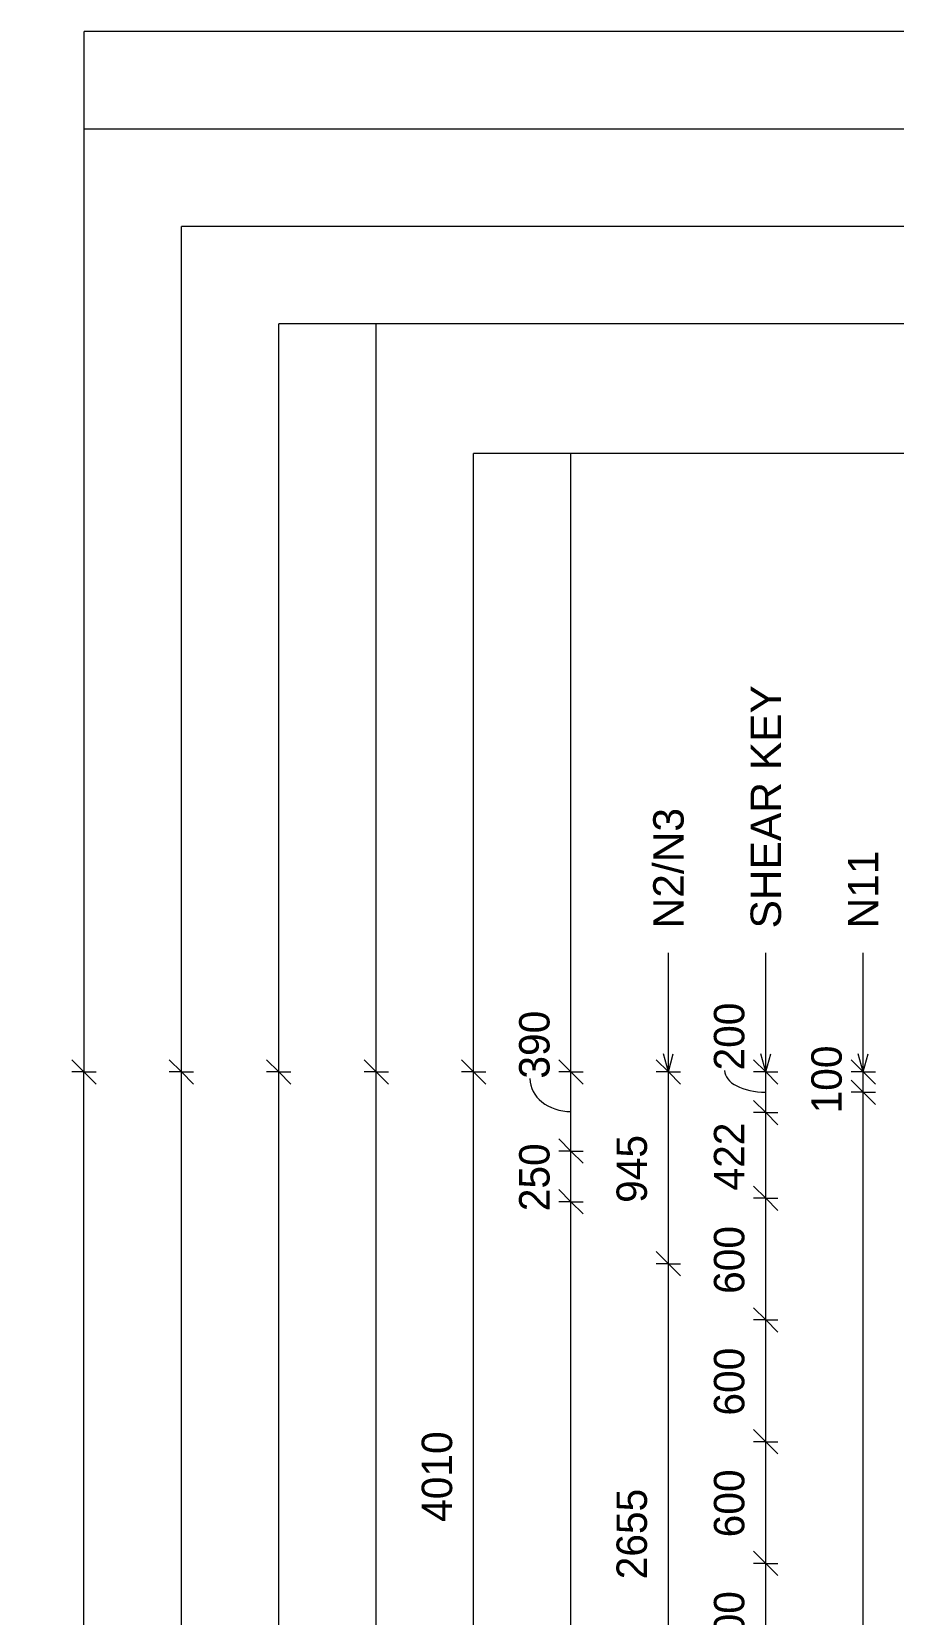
# Model space of a CAD drawing. Header units: millimetres. Extents: x 3013 to 24293, y -3068 to 13086.
# Drawn here: x 3013 to 7260, y 5026 to 12829 of the extents above; entities that cross this region are included whole.
import ezdxf

# ---------------------------------------------------------------- set-up
doc = ezdxf.new("R2010")
doc.units = ezdxf.units.MM
for name, color, linetype, lineweight in [('A-ANNO-DIMS', 211, 'Continuous', 9), ('A-ANNO-DIMS-60', 211, 'Continuous', 9), ('A-DETL-MBND', 5, 'Continuous', 18), ('G-ANNO-TEXT', 231, 'Continuous', 9)]:
    doc.layers.add(name, color=color, linetype=linetype, lineweight=lineweight)
doc.styles.add('Arial_1', font='arial.ttf', dxfattribs={"height": 150})
doc.styles.add('Nirmala UI Semilight', font='NirmalaS.ttf', dxfattribs={"height": 150})
doc.dimstyles.new('Arrow_Filled_-_2_5_NI_UI', dxfattribs={"dimscale": 304.8, "dimtxt": 157.104592, "dimasz": 0.393701, "dimexe": 0.19685, "dimexo": 0.0625, "dimgap": 0.19685, "dimtad": 1, "dimdec": 4, "dimzin": 0, "dimdsep": 46, "dimtxsty": 'Nirmala UI Semilight', "dimblk1": 'OBLIQUE', "dimblk2": 'OBLIQUE', "dimsah": 1, "dimcen": 0.09, "dimazin": 0, "dimtfac": 1, "dimtdec": 4, "dimtix": 1, "dimtmove": 0, "dimatfit": 3, "dimfxl": 0.19685, "dimfxlon": 1, "dimtvp": 1, "dimtolj": 1, "dimtzin": 0, "dimarcsym": 2})
doc.dimstyles.new('Arrow_Filled_-_2_5_NI_UI_1', dxfattribs={"dimscale": 304.8, "dimtxt": 157.104592, "dimasz": 0.393701, "dimexe": 0.19685, "dimexo": 0.0625, "dimgap": 0.19685, "dimtad": 1, "dimdec": 4, "dimzin": 0, "dimdsep": 46, "dimtxsty": 'Nirmala UI Semilight', "dimblk1": 'OBLIQUE', "dimblk2": 'OBLIQUE', "dimsah": 1, "dimcen": 0.09, "dimazin": 0, "dimtfac": 1, "dimtdec": 4, "dimtix": 1, "dimtmove": 1, "dimatfit": 3, "dimfxl": 0.19685, "dimfxlon": 1, "dimtvp": 1, "dimtolj": 1, "dimtzin": 0, "dimarcsym": 2})

# ---------------------------------------------------------------- blocks, each defined once
blk = doc.blocks.new('DIMBLOCK20-Elevation Front')
at = {"layer": 'A-ANNO-DIMS-60'}
for p, q in [((7111.1, 7600), (7051.1, 7660)), ((7111.1, 7600), (7051.1, 7600)), ((7111.1, -1295), (7111.1, 7600)), ((7111.1, 7600), (7171.1, 7540)), ((7111.1, 7600), (7171.1, 7600)), ((7111.1, -1295), (7051.1, -1235)), ((7111.1, -1295), (7051.1, -1295)), ((7111.1, -1295), (7171.1, -1355)), ((7111.1, -1295), (7171.1, -1295))]:
    blk.add_line(p, q, dxfattribs=at)
at = {"layer": 'A-ANNO-DIMS-60', "color": 0, "insert": (6855.4, 2382.7), "char_height": 150, "width": 1847.55, "attachment_point": 1, "rotation": 90, "line_spacing_factor": 1.142579, "style": 'Nirmala UI Semilight'}
blk.add_mtext('T8@200mm C/C', dxfattribs=at)
blk = doc.blocks.new('_Oblique')
at = {"color": 0, "linetype": 'ByBlock', "lineweight": -2}
blk.add_line((-0.5, -0.5), (0.5, 0.5), dxfattribs=at)
blk = doc.blocks.new('DIMBLOCK21-Elevation Front')
at = {"layer": 'A-ANNO-DIMS-60'}
for p, q in [((7111.1, 7700), (7051.1, 7760)), ((7111.1, 7700), (7051.1, 7700)), ((7111.1, 7600), (7051.1, 7660)), ((7111.1, 7600), (7111.1, 7700)), ((7111.1, 7700), (7171.1, 7640)), ((7111.1, 7700), (7171.1, 7700)), ((7111.1, 7600), (7051.1, 7600)), ((7111.1, 7600), (7171.1, 7540)), ((7111.1, 7600), (7171.1, 7600))]:
    blk.add_line(p, q, dxfattribs=at)
at = {"layer": 'A-ANNO-DIMS-60', "color": 0, "insert": (6855.4, 7495.8), "char_height": 150, "width": 370.196, "attachment_point": 1, "rotation": 90, "line_spacing_factor": 1.142579, "style": 'Nirmala UI Semilight'}
blk.add_mtext('100', dxfattribs=at)
blk = doc.blocks.new('DIMBLOCK33-Elevation Front')
at = {"layer": 'A-ANNO-DIMS-60'}
for p, q in [((6631.1, 5277.5), (6571.1, 5337.5)), ((6631.1, 5277.5), (6571.1, 5277.5)), ((6631.1, 4677.5), (6631.1, 5277.5)), ((6631.1, 5277.5), (6691.1, 5217.5)), ((6631.1, 5277.5), (6691.1, 5277.5)), ((6631.1, 4677.5), (6571.1, 4737.5)), ((6631.1, 4677.5), (6571.1, 4677.5)), ((6631.1, 4677.5), (6691.1, 4617.5)), ((6631.1, 4677.5), (6691.1, 4677.5))]:
    blk.add_line(p, q, dxfattribs=at)
at = {"layer": 'A-ANNO-DIMS-60', "color": 0, "insert": (6375.4, 4806.1), "char_height": 150, "width": 411.328, "attachment_point": 1, "rotation": 90, "line_spacing_factor": 1.142579, "style": 'Nirmala UI Semilight'}
blk.add_mtext('600', dxfattribs=at)
blk = doc.blocks.new('DIMBLOCK34-Elevation Front')
at = {"layer": 'A-ANNO-DIMS-60'}
for p, q in [((6631.1, 5877.5), (6571.1, 5937.5)), ((6631.1, 5877.5), (6571.1, 5877.5)), ((6631.1, 5277.5), (6631.1, 5877.5)), ((6631.1, 5877.5), (6691.1, 5817.5)), ((6631.1, 5877.5), (6691.1, 5877.5)), ((6631.1, 5277.5), (6571.1, 5337.5)), ((6631.1, 5277.5), (6571.1, 5277.5)), ((6631.1, 5277.5), (6691.1, 5217.5)), ((6631.1, 5277.5), (6691.1, 5277.5))]:
    blk.add_line(p, q, dxfattribs=at)
at = {"layer": 'A-ANNO-DIMS-60', "color": 0, "insert": (6375.4, 5406.1), "char_height": 150, "width": 411.328, "attachment_point": 1, "rotation": 90, "line_spacing_factor": 1.142579, "style": 'Nirmala UI Semilight'}
blk.add_mtext('600', dxfattribs=at)
blk = doc.blocks.new('DIMBLOCK35-Elevation Front')
at = {"layer": 'A-ANNO-DIMS-60'}
for p, q in [((6631.1, 6477.5), (6571.1, 6537.5)), ((6631.1, 6477.5), (6571.1, 6477.5)), ((6631.1, 5877.5), (6631.1, 6477.5)), ((6631.1, 6477.5), (6691.1, 6417.5)), ((6631.1, 6477.5), (6691.1, 6477.5)), ((6631.1, 5877.5), (6571.1, 5937.5)), ((6631.1, 5877.5), (6571.1, 5877.5)), ((6631.1, 5877.5), (6691.1, 5817.5)), ((6631.1, 5877.5), (6691.1, 5877.5))]:
    blk.add_line(p, q, dxfattribs=at)
at = {"layer": 'A-ANNO-DIMS-60', "color": 0, "insert": (6375.4, 6006.1), "char_height": 150, "width": 411.328, "attachment_point": 1, "rotation": 90, "line_spacing_factor": 1.142579, "style": 'Nirmala UI Semilight'}
blk.add_mtext('600', dxfattribs=at)
blk = doc.blocks.new('DIMBLOCK36-Elevation Front')
at = {"layer": 'A-ANNO-DIMS-60'}
for p, q in [((6631.1, 7077.5), (6571.1, 7137.5)), ((6631.1, 7077.5), (6571.1, 7077.5)), ((6631.1, 6477.5), (6631.1, 7077.5)), ((6631.1, 7077.5), (6691.1, 7017.5)), ((6631.1, 7077.5), (6691.1, 7077.5)), ((6631.1, 6477.5), (6571.1, 6537.5)), ((6631.1, 6477.5), (6571.1, 6477.5)), ((6631.1, 6477.5), (6691.1, 6417.5)), ((6631.1, 6477.5), (6691.1, 6477.5))]:
    blk.add_line(p, q, dxfattribs=at)
at = {"layer": 'A-ANNO-DIMS-60', "color": 0, "insert": (6375.4, 6606.1), "char_height": 150, "width": 411.328, "attachment_point": 1, "rotation": 90, "line_spacing_factor": 1.142579, "style": 'Nirmala UI Semilight'}
blk.add_mtext('600', dxfattribs=at)
blk = doc.blocks.new('DIMBLOCK37-Elevation Front')
at = {"layer": 'A-ANNO-DIMS-60'}
for p, q in [((6631.1, 7500), (6571.1, 7560)), ((6631.1, 7500), (6571.1, 7500)), ((6631.1, 7077.5), (6631.1, 7500)), ((6631.1, 7500), (6691.1, 7440)), ((6631.1, 7500), (6691.1, 7500)), ((6631.1, 7077.5), (6571.1, 7137.5)), ((6631.1, 7077.5), (6571.1, 7077.5)), ((6631.1, 7077.5), (6691.1, 7017.5)), ((6631.1, 7077.5), (6691.1, 7077.5))]:
    blk.add_line(p, q, dxfattribs=at)
at = {"layer": 'A-ANNO-DIMS-60', "color": 0, "insert": (6375.4, 7115.9), "char_height": 150, "width": 414.756, "attachment_point": 1, "rotation": 90, "line_spacing_factor": 1.142579, "style": 'Nirmala UI Semilight'}
blk.add_mtext('422', dxfattribs=at)
blk = doc.blocks.new('DIMBLOCK38-Elevation Front')
at = {"layer": 'A-ANNO-DIMS-60'}
for p, q in [((6631.1, 7700), (6571.1, 7760)), ((6631.1, 7700), (6571.1, 7700)), ((6631.1, 7500), (6631.1, 7700)), ((6631.1, 7700), (6691.1, 7640)), ((6631.1, 7700), (6691.1, 7700)), ((6631.1, 7500), (6571.1, 7560)), ((6631.1, 7500), (6571.1, 7500)), ((6631.1, 7500), (6691.1, 7440)), ((6631.1, 7500), (6691.1, 7500))]:
    blk.add_line(p, q, dxfattribs=at)
blk.add_ellipse((6631.1, 7707.4), major_axis=(202.8, 0), ratio=0.529687, start_param=3.141593, end_param=4.712389, dxfattribs=at)
at = {"layer": 'A-ANNO-DIMS-60', "color": 0, "insert": (6375.4, 7707.4), "char_height": 150, "width": 411.328, "attachment_point": 1, "rotation": 90, "line_spacing_factor": 1.142579, "style": 'Nirmala UI Semilight'}
blk.add_mtext('200', dxfattribs=at)
blk = doc.blocks.new('DIMBLOCK42-Elevation Front')
at = {"layer": 'A-ANNO-DIMS-60'}
for p, q in [((6151.1, 6755), (6091.1, 6815)), ((6151.1, 6755), (6091.1, 6755)), ((6151.1, 4100), (6151.1, 6755)), ((6151.1, 6755), (6211.1, 6695)), ((6151.1, 6755), (6211.1, 6755)), ((6151.1, 4100), (6091.1, 4160)), ((6151.1, 4100), (6091.1, 4100)), ((6151.1, 4100), (6211.1, 4040)), ((6151.1, 4100), (6211.1, 4100))]:
    blk.add_line(p, q, dxfattribs=at)
at = {"layer": 'A-ANNO-DIMS-60', "color": 0, "insert": (5895.4, 5199), "char_height": 150, "width": 548.438, "attachment_point": 1, "rotation": 90, "line_spacing_factor": 1.142579, "style": 'Nirmala UI Semilight'}
blk.add_mtext('2655', dxfattribs=at)
blk = doc.blocks.new('DIMBLOCK43-Elevation Front')
at = {"layer": 'A-ANNO-DIMS-60'}
for p, q in [((6151.1, 7700), (6091.1, 7760)), ((6151.1, 7700), (6091.1, 7700)), ((6151.1, 6755), (6151.1, 7700)), ((6151.1, 7700), (6211.1, 7640)), ((6151.1, 7700), (6211.1, 7700)), ((6151.1, 6755), (6091.1, 6815)), ((6151.1, 6755), (6091.1, 6755)), ((6151.1, 6755), (6211.1, 6695)), ((6151.1, 6755), (6211.1, 6755))]:
    blk.add_line(p, q, dxfattribs=at)
at = {"layer": 'A-ANNO-DIMS-60', "color": 0, "insert": (5895.4, 7054.7), "char_height": 150, "width": 414.756, "attachment_point": 1, "rotation": 90, "line_spacing_factor": 1.142579, "style": 'Nirmala UI Semilight'}
blk.add_mtext('945', dxfattribs=at)
blk = doc.blocks.new('DIMBLOCK45-Elevation Front')
at = {"layer": 'A-ANNO-DIMS-60'}
for p, q in [((5671.1, 7060), (5611.1, 7120)), ((5671.1, 7060), (5611.1, 7060)), ((5671.1, -1395), (5671.1, 7060)), ((5671.1, 7060), (5731.1, 7000)), ((5671.1, 7060), (5731.1, 7060)), ((5671.1, -1395), (5611.1, -1335)), ((5671.1, -1395), (5611.1, -1395)), ((5671.1, -1395), (5731.1, -1455)), ((5671.1, -1395), (5731.1, -1395))]:
    blk.add_line(p, q, dxfattribs=at)
at = {"layer": 'A-ANNO-DIMS-60', "color": 0, "insert": (5415.4, 2602.6), "char_height": 150, "width": 551.866, "attachment_point": 1, "rotation": 90, "line_spacing_factor": 1.142579, "style": 'Nirmala UI Semilight'}
blk.add_mtext('8455', dxfattribs=at)
blk = doc.blocks.new('DIMBLOCK46-Elevation Front')
at = {"layer": 'A-ANNO-DIMS-60'}
for p, q in [((5671.1, 7310), (5611.1, 7370)), ((5671.1, 7310), (5611.1, 7310)), ((5671.1, 7060), (5671.1, 7310)), ((5671.1, 7310), (5731.1, 7250)), ((5671.1, 7310), (5731.1, 7310)), ((5671.1, 7060), (5611.1, 7120)), ((5671.1, 7060), (5611.1, 7060)), ((5671.1, 7060), (5731.1, 7000)), ((5671.1, 7060), (5731.1, 7060))]:
    blk.add_line(p, q, dxfattribs=at)
at = {"layer": 'A-ANNO-DIMS-60', "color": 0, "insert": (5415.4, 7013.6), "char_height": 150, "width": 411.328, "attachment_point": 1, "rotation": 90, "line_spacing_factor": 1.142579, "style": 'Nirmala UI Semilight'}
blk.add_mtext('250', dxfattribs=at)
blk = doc.blocks.new('DIMBLOCK47-Elevation Front')
at = {"layer": 'A-ANNO-DIMS-60'}
for p, q in [((5671.1, 7700), (5611.1, 7760)), ((5671.1, 7700), (5611.1, 7700)), ((5671.1, 7310), (5671.1, 7700)), ((5671.1, 7700), (5731.1, 7640)), ((5671.1, 7700), (5731.1, 7700)), ((5671.1, 7310), (5611.1, 7370)), ((5671.1, 7310), (5611.1, 7310)), ((5671.1, 7310), (5731.1, 7250)), ((5671.1, 7310), (5731.1, 7310))]:
    blk.add_line(p, q, dxfattribs=at)
blk.add_ellipse((5671.1, 7667.2), major_axis=(202.8, 0), ratio=0.79982, start_param=3.141593, end_param=4.712389, dxfattribs=at)
at = {"layer": 'A-ANNO-DIMS-60', "color": 0, "insert": (5415.4, 7667.2), "char_height": 150, "width": 411.328, "attachment_point": 1, "rotation": 90, "line_spacing_factor": 1.142579, "style": 'Nirmala UI Semilight'}
blk.add_mtext('390', dxfattribs=at)
blk = doc.blocks.new('DIMBLOCK52-Elevation Front')
at = {"layer": 'A-ANNO-DIMS-60'}
for p, q in [((5191.1, 7700), (5131.1, 7760)), ((5191.1, 7700), (5131.1, 7700)), ((5191.1, 3689.9), (5191.1, 7700)), ((5191.1, 7700), (5251.1, 7640)), ((5191.1, 7700), (5251.1, 7700)), ((5191.1, 3689.9), (5131.1, 3749.9)), ((5191.1, 3689.9), (5131.1, 3689.9)), ((5191.1, 3689.9), (5251.1, 3629.9)), ((5191.1, 3689.9), (5251.1, 3689.9))]:
    blk.add_line(p, q, dxfattribs=at)
at = {"layer": 'A-ANNO-DIMS-60', "color": 0, "insert": (4935.4, 5482.2), "char_height": 150, "width": 510.733, "attachment_point": 1, "rotation": 90, "line_spacing_factor": 1.142579, "style": 'Nirmala UI Semilight'}
blk.add_mtext('4010', dxfattribs=at)
blk = doc.blocks.new('DIMBLOCK58-Elevation Front')
at = {"layer": 'A-ANNO-DIMS-60'}
for p, q in [((4711.1, 7700), (4651.1, 7760)), ((4711.1, 7700), (4651.1, 7700)), ((4711.1, 1040), (4711.1, 7700)), ((4711.1, 7700), (4771.1, 7640)), ((4711.1, 7700), (4771.1, 7700)), ((4711.1, 1040), (4651.1, 1100)), ((4711.1, 1040), (4651.1, 1040)), ((4711.1, 1040), (4771.1, 980)), ((4711.1, 1040), (4771.1, 1040))]:
    blk.add_line(p, q, dxfattribs=at)
at = {"layer": 'A-ANNO-DIMS-60', "color": 0, "insert": (4455.4, 4141.5), "char_height": 150, "width": 548.438, "attachment_point": 1, "rotation": 90, "line_spacing_factor": 1.142579, "style": 'Nirmala UI Semilight'}
blk.add_mtext('6660', dxfattribs=at)
blk = doc.blocks.new('DIMBLOCK60-Elevation Front')
at = {"layer": 'A-ANNO-DIMS-60'}
for p, q in [((4231.1, 7700), (4171.1, 7760)), ((4231.1, 7700), (4171.1, 7700)), ((4231.1, 1040), (4231.1, 7700)), ((4231.1, 7700), (4291.1, 7640)), ((4231.1, 7700), (4291.1, 7700)), ((4231.1, 1040), (4171.1, 1100)), ((4231.1, 1040), (4171.1, 1040)), ((4231.1, 1040), (4291.1, 980)), ((4231.1, 1040), (4291.1, 1040))]:
    blk.add_line(p, q, dxfattribs=at)
at = {"layer": 'A-ANNO-DIMS-60', "color": 0, "insert": (3975.4, 4141.5), "char_height": 150, "width": 548.438, "attachment_point": 1, "rotation": 90, "line_spacing_factor": 1.142579, "style": 'Nirmala UI Semilight'}
blk.add_mtext('6660', dxfattribs=at)
blk = doc.blocks.new('DIMBLOCK87-Elevation Front')
at = {"layer": 'A-ANNO-DIMS-60'}
for p, q in [((3751.1, 7700), (3691.1, 7760)), ((3751.1, 7700), (3691.1, 7700)), ((3751.1, 1678.9), (3751.1, 7700)), ((3751.1, 7700), (3811.1, 7640)), ((3751.1, 7700), (3811.1, 7700)), ((3751.1, 1678.9), (3691.1, 1738.9)), ((3751.1, 1678.9), (3691.1, 1678.9)), ((3751.1, 1678.9), (3811.1, 1618.9)), ((3751.1, 1678.9), (3811.1, 1678.9))]:
    blk.add_line(p, q, dxfattribs=at)
at = {"layer": 'A-ANNO-DIMS-60', "color": 0, "insert": (3495.4, 4478.1), "char_height": 150, "width": 507.305, "attachment_point": 1, "rotation": 90, "line_spacing_factor": 1.142579, "style": 'Nirmala UI Semilight'}
blk.add_mtext('6021', dxfattribs=at)
blk = doc.blocks.new('DIMBLOCK98-Elevation Front')
at = {"layer": 'A-ANNO-DIMS-60'}
for p, q in [((3271.1, 7700), (3211.1, 7760)), ((3271.1, 7700), (3211.1, 7700)), ((3271.1, -1395), (3271.1, 7700)), ((3271.1, 7700), (3331.1, 7640)), ((3271.1, 7700), (3331.1, 7700)), ((3271.1, -1395), (3211.1, -1335)), ((3271.1, -1395), (3211.1, -1395)), ((3271.1, -1395), (3331.1, -1455)), ((3271.1, -1395), (3331.1, -1395))]:
    blk.add_line(p, q, dxfattribs=at)
at = {"layer": 'A-ANNO-DIMS-60', "color": 0, "insert": (3015.4, 2924), "char_height": 150, "width": 548.438, "attachment_point": 1, "rotation": 90, "line_spacing_factor": 1.142579, "style": 'Nirmala UI Semilight'}
blk.add_mtext('9095', dxfattribs=at)

msp = doc.modelspace()

# ---------------------------------------------------------------- linework, layer by layer
at = {"layer": 'A-DETL-MBND'}
for p, q in [((3271.14437, 7700), (3271.14437, 12828.51063)), ((10062.56745, 12828.51063), (3271.14437, 12828.51063)), ((10062.56745, 12348.51063), (3271.14437, 12348.51063)), ((3751.14437, 7700), (3751.14437, 11868.51063)), ((10062.56745, 11868.51063), (3751.14437, 11868.51063)), ((4231.14437, 7700), (4231.14437, 11388.51063)), ((10062.56745, 11388.51063), (4231.14437, 11388.51063)), ((4711.14437, 7700), (4711.14437, 11388.51063)), ((5191.14437, 7700), (5191.14437, 10748.51063)), ((10062.56745, 10748.51063), (5191.14437, 10748.51063)), ((5671.14437, 7700), (5671.14437, 10748.51063))]:
    msp.add_line(p, q, dxfattribs=at)
at = {"layer": 'G-ANNO-TEXT', "color": 7}
for p, q in [((6151.16432, 7700.00374), (6151.16432, 8287.55639)), ((6631.16432, 7700.00374), (6631.16432, 8287.55639)), ((7111.16432, 7700.00374), (7111.16432, 8287.55639)), ((6151.16432, 7700.00374), (6127.04889, 7790.00374)), ((6151.16432, 7700.00374), (6175.27975, 7790.00374)), ((6631.16432, 7700.00374), (6607.04889, 7790.00374)), ((6631.16432, 7700.00374), (6655.27975, 7790.00374)), ((7111.16432, 7700.00374), (7087.04889, 7790.00374)), ((7111.16432, 7700.00374), (7135.27975, 7790.00374))]:
    msp.add_line(p, q, dxfattribs=at)

# ---------------------------------------------------------------- texts
at = {"layer": 'G-ANNO-TEXT', "color": 7, "char_height": 150, "attachment_point": 1, "rotation": 90, "style": 'Arial_1'}
for s, insert, width in [('SHEAR KEY', (6556.16432, 8407.55639), 1447.847625), ('N2/N3', (6076.16432, 8407.55639), 716.708625), ('N11', (7036.16432, 8407.55639), 461.772)]:
    msp.add_mtext(s, dxfattribs=dict(at, insert=insert, width=width))

# ---------------------------------------------------------------- dimensions: what is measured, and where the dimension line sits
at = {"layer": 'A-ANNO-DIMS'}
for base, p1, p2, override, picture, middle in [((6631.14437, 7700), (6691.14437, 7500), (6691.14437, 7700), {"dimpost": '<>', "dimfxl": 200}, 'DIMBLOCK38-Elevation Front', (6475.44122, 7913.09657)), ((5671.14437, 7700), (5731.14437, 7310), (5731.14437, 7700), {"dimpost": '<>', "dimfxl": 390}, 'DIMBLOCK47-Elevation Front', (5515.44122, 7872.88566))]:
    dim = msp.add_linear_dim(base=base, p1=p1, p2=p2, angle=90, dimstyle='Arrow_Filled_-_2_5_NI_UI_1', override=override, dxfattribs=at)
    dim.commit()
    dim.dimension.update_dxf_attribs({"geometry": picture, "text_midpoint": middle, "dimtype": 160, "text_rotation": 90})
for base, p1, p2, override, picture, middle in [((7111.14437, 7700), (7171.14437, 7600), (7171.14437, 7700), {"dimpost": '<>', "dimfxl": 100}, 'DIMBLOCK21-Elevation Front', (6973.2155, 7650)), ((3271.14437, 7700), (3331.14437, -1395), (3331.14437, 7700), {"dimpost": '<>', "dimfxl": 9095}, 'DIMBLOCK98-Elevation Front', (3133.58161, 3152.5)), ((3751.14437, 7700), (3811.14437, 1678.89876), (3811.14437, 7700), {"dimpost": '<>', "dimfxl": 6021.101243}, 'DIMBLOCK87-Elevation Front', (3613.1632, 4689.44938)), ((4231.14437, 7700), (4291.14437, 1040), (4291.14437, 7700), {"dimpost": '<>', "dimfxl": 6660}, 'DIMBLOCK60-Elevation Front', (4093.58161, 4370)), ((4711.14437, 7700), (4771.14437, 1040), (4771.14437, 7700), {"dimpost": '<>', "dimfxl": 6660}, 'DIMBLOCK58-Elevation Front', (4573.58161, 4370)), ((5191.14437, 7700), (5251.14437, 3689.94073), (5251.14437, 7700), {"dimpost": '<>', "dimfxl": 4010.059273}, 'DIMBLOCK52-Elevation Front', (5053.2155, 5694.97036)), ((6151.14437, 7700), (6211.14437, 6755), (6211.14437, 7700), {"dimpost": '<>', "dimfxl": 945}, 'DIMBLOCK43-Elevation Front', (6013.58161, 7227.5)), ((6631.14437, 7500), (6691.14437, 7077.50781), (6691.14437, 7500), {"dimpost": '<>', "dimfxl": 422.492188}, 'DIMBLOCK37-Elevation Front', (6494.88914, 7288.75391)), ((5671.14437, 7310), (5731.14437, 7060), (5731.14437, 7310), {"dimpost": '<>', "dimfxl": 250}, 'DIMBLOCK46-Elevation Front', (5533.63391, 7185)), ((5671.14437, 7060), (5731.14437, -1395), (5731.14437, 7060), {"dimpost": '<>', "dimfxl": 8455}, 'DIMBLOCK45-Elevation Front', (5533.63391, 2832.5)), ((6631.14437, 7077.50781), (6691.14437, 6477.50781), (6691.14437, 7077.50781), {"dimpost": '<>', "dimfxl": 600}, 'DIMBLOCK36-Elevation Front', (6493.58161, 6777.50781)), ((6151.14437, 6755), (6211.14437, 4100), (6211.14437, 6755), {"dimpost": '<>', "dimfxl": 2655}, 'DIMBLOCK42-Elevation Front', (6013.58161, 5427.5)), ((6631.14437, 6477.50781), (6691.14437, 5877.50781), (6691.14437, 6477.50781), {"dimpost": '<>', "dimfxl": 600}, 'DIMBLOCK35-Elevation Front', (6493.58161, 6177.50781)), ((6631.14437, 5877.50781), (6691.14437, 5277.50781), (6691.14437, 5877.50781), {"dimpost": '<>', "dimfxl": 600}, 'DIMBLOCK34-Elevation Front', (6493.58161, 5577.50781)), ((6631.14437, 5277.50781), (6691.14437, 4677.50781), (6691.14437, 5277.50781), {"dimpost": '<>', "dimfxl": 600}, 'DIMBLOCK33-Elevation Front', (6493.58161, 4977.50781))]:
    dim = msp.add_linear_dim(base=base, p1=p1, p2=p2, angle=90, dimstyle='Arrow_Filled_-_2_5_NI_UI', override=override, dxfattribs=at)
    dim.commit()
    dim.dimension.update_dxf_attribs({"geometry": picture, "text_midpoint": middle})
dim = msp.add_linear_dim(base=(7111.14437, 7600), p1=(7171.14437, -1295), p2=(7171.14437, 7600), angle=90, text='T8@200mm C/C', dimstyle='Arrow_Filled_-_2_5_NI_UI', override={"dimpost": '<>', "dimfxl": 8895}, dxfattribs=at)
dim.commit()
dim.dimension.update_dxf_attribs({"geometry": 'DIMBLOCK20-Elevation Front', "text_midpoint": (6962.44144, 3152.5)})

doc.saveas('drawing.dxf')
